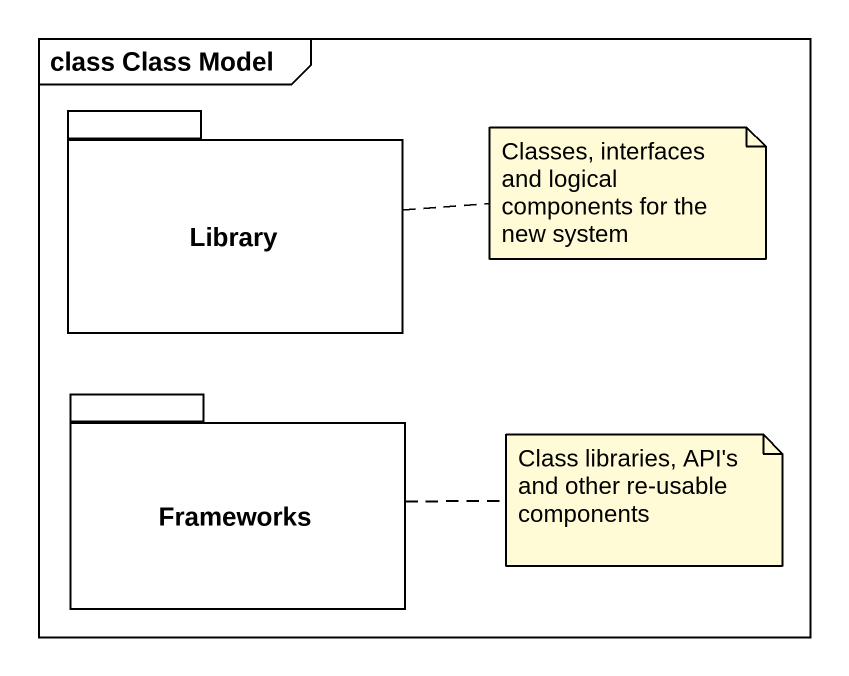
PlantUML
@startuml
mainframe class Class Model
package Library {
}
package Frameworks {
}
note right of Library : Classes, interfaces and logical components for the new system
note right of Frameworks : Class libraries, API's and other re-usable components
@enduml
